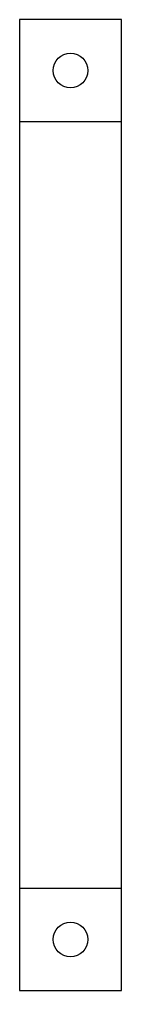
# Model space of a CAD drawing. Header units: millimetres. Extents: x 0 to 20, y 0 to 190.
import ezdxf

# ---------------------------------------------------------------- set-up
doc = ezdxf.new("R2010")
doc.units = ezdxf.units.MM

msp = doc.modelspace()

# ---------------------------------------------------------------- linework, layer by layer
at = {"color": 7, "linetype": 'Continuous', "lineweight": 25}
for p, q in [((20, 190), (0, 190)), ((0, 190), (0, 0)), ((20, 0), (20, 190)), ((0, 0), (20, 0))]:
    msp.add_line(p, q, dxfattribs=at)
at = {"color": 7, "linetype": 'Continuous'}
for p, q in [((0, 170), (20, 170)), ((20, 20), (0, 20))]:
    msp.add_line(p, q, dxfattribs=at)
at = {"color": 7, "linetype": 'Continuous', "lineweight": 25}
for centre in [(10, 180), (10, 10)]:
    msp.add_circle(centre, 3.38, dxfattribs=at)

doc.saveas('drawing.dxf')
